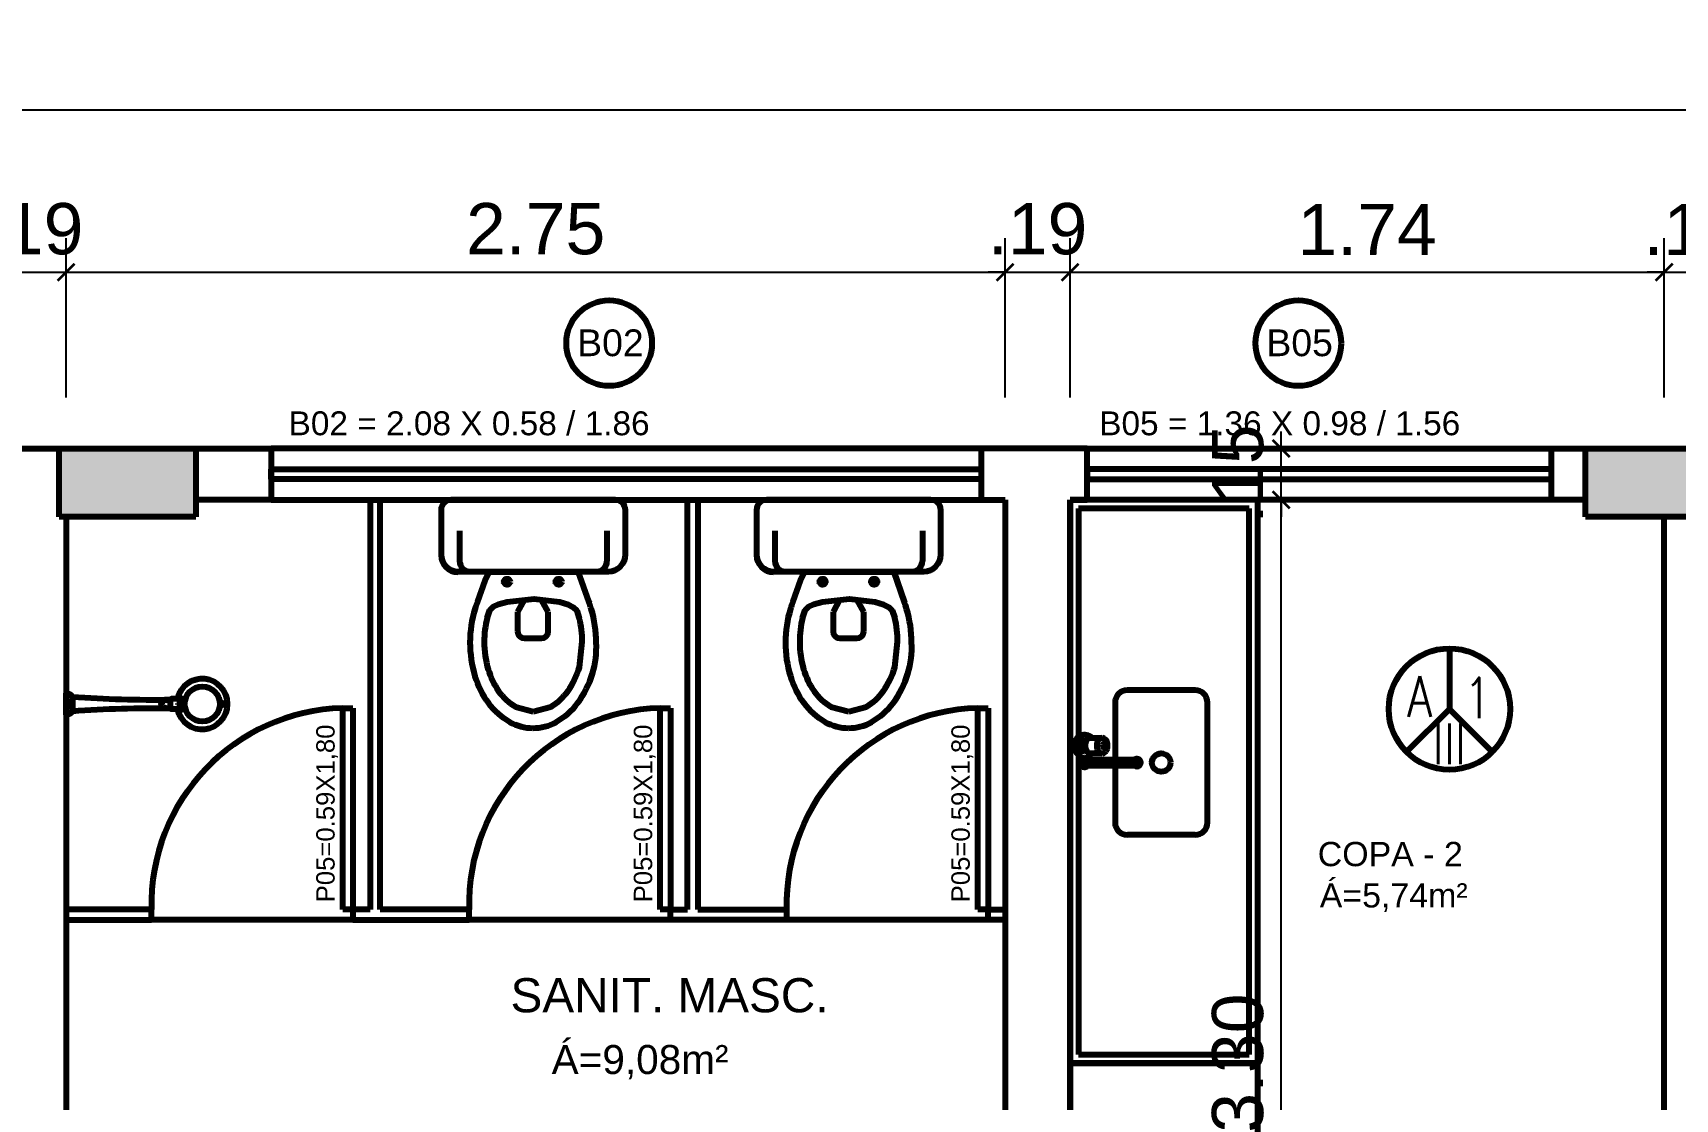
# Model space of a CAD drawing. Header units: metres. Extents: x -15851 to -15710, y 6781 to 6850.
# Drawn here: x -15734.989 to -15730.179, y 6804.262 to 6807.385 of the extents above; entities that cross this region are included whole.
import ezdxf
from ezdxf.enums import TextEntityAlignment as Align

# ---------------------------------------------------------------- set-up
doc = ezdxf.new("R2010")
doc.units = ezdxf.units.M
doc.layers.add('cota', color=18, linetype='Continuous', lineweight=9)
doc.layers.add('parede', color=8, linetype='Continuous', lineweight=80)
doc.styles.add('AMBI', font='arial.ttf')
doc.styles.add('arial', font='arial.ttf')
doc.styles.add('STYLE1', font='romans.shx')
doc.dimstyles.new('1-50', dxfattribs={"dimtxt": 0.15, "dimasz": 0.05, "dimexe": 0.1, "dimexo": 0.15, "dimgap": 0.05, "dimtad": 1, "dimzin": 4, "dimdsep": 46, "dimtxsty": 'arial', "dimblk": 'ARCHTICK', "dimcen": 0, "dimdle": 0.08, "dimclrd": 256, "dimclre": 256, "dimclrt": 256, "dimadec": 1, "dimazin": 0, "dimtfac": 1, "dimtix": 1, "dimtmove": 0, "dimatfit": 0, "dimldrblk": 'ARCHTICK', "dimfxl": 1, "dimtolj": 1, "dimarcsym": 0})

# ---------------------------------------------------------------- blocks, each defined once
blk = doc.blocks.new('asdf')
at = {"layer": 'parede'}
h = blk.add_hatch(color=256, dxfattribs=at)
h.paths.add_polyline_path([(-15936.6437, 6790.3875), (-15936.9437, 6790.3875), (-15936.9437, 6789.8875), (-15936.6437, 6789.8875)])
h.paths.add_polyline_path([(-15936.6437, 6796.4875), (-15936.9437, 6796.4875), (-15936.9437, 6795.9875), (-15936.6437, 6795.9875)])
h.paths.add_polyline_path([(-15936.6437, 6802.7175), (-15936.9437, 6802.7175), (-15936.9437, 6802.2175), (-15936.6437, 6802.2175)])
h.paths.add_polyline_path([(-15941.4237, 6802.7175), (-15941.7237, 6802.7175), (-15941.7237, 6802.2175), (-15941.4237, 6802.2175)])
h.paths.add_polyline_path([(-15941.4237, 6796.4875), (-15941.7237, 6796.4875), (-15941.7237, 6795.9875), (-15941.4237, 6795.9875)])
h.paths.add_polyline_path([(-15941.4237, 6790.3875), (-15941.7237, 6790.3875), (-15941.7237, 6789.8875), (-15941.4237, 6789.8875)])
h.paths.add_polyline_path([(-15941.5737, 6787.3375), (-15941.8737, 6787.3375), (-15941.8737, 6787.1375), (-15941.5737, 6787.1375)])
h.paths.add_polyline_path([(-15946.2037, 6787.3375), (-15946.5037, 6787.3375), (-15946.5037, 6787.1375), (-15946.2037, 6787.1375)])
h.paths.add_polyline_path([(-15948.8937, 6787.3375), (-15949.1937, 6787.3375), (-15949.1937, 6787.1375), (-15948.8937, 6787.1375)])
h.paths.add_polyline_path([(-15950.9837, 6790.3875), (-15951.2837, 6790.3875), (-15951.2837, 6789.8875), (-15950.9837, 6789.8875)])
h.paths.add_polyline_path([(-15955.7637, 6790.3875), (-15956.0637, 6790.3875), (-15956.0637, 6790.2375), (-15956.0637, 6789.8875), (-15955.7637, 6789.8875)])
h.paths.add_polyline_path([(-15960.5437, 6790.3875), (-15960.8437, 6790.3875), (-15960.8437, 6789.8875), (-15960.5437, 6789.8875)])
h.paths.add_polyline_path([(-15960.5437, 6796.4875), (-15960.8437, 6796.4875), (-15960.8437, 6795.9875), (-15960.5437, 6795.9875)])
h.paths.add_polyline_path([(-15955.7637, 6796.4875), (-15956.0637, 6796.4875), (-15956.0637, 6795.9875), (-15955.7637, 6795.9875)])
h.paths.add_polyline_path([(-15950.9837, 6796.4875), (-15951.2837, 6796.4875), (-15951.2837, 6795.9875), (-15950.9837, 6795.9875)])
h.paths.add_polyline_path([(-15946.2037, 6796.4875), (-15946.5037, 6796.4875), (-15946.5037, 6795.9875), (-15946.2037, 6795.9875)])
h.paths.add_polyline_path([(-15943.7537, 6800.7375), (-15944.0537, 6800.7375), (-15944.0537, 6800.5375), (-15943.7537, 6800.5375)])
h.paths.add_polyline_path([(-15946.3187, 6802.7175), (-15946.6187, 6802.7175), (-15946.6187, 6802.2175), (-15946.3187, 6802.2175)])
h.paths.add_polyline_path([(-15948.5937, 6800.7375), (-15948.8937, 6800.7375), (-15948.8937, 6800.5375), (-15948.5937, 6800.5375)])
h.paths.add_polyline_path([(-15953.4337, 6800.7375), (-15953.7337, 6800.7375), (-15953.7337, 6800.5375), (-15953.4337, 6800.5375)])
h.paths.add_polyline_path([(-15950.7887, 6802.7175), (-15951.0887, 6802.7175), (-15951.0887, 6802.2175), (-15950.7887, 6802.2175)])
h.paths.add_polyline_path([(-15955.7637, 6802.7175), (-15956.0637, 6802.7175), (-15956.0637, 6802.2175), (-15955.7637, 6802.2175)])
h.paths.add_polyline_path([(-15960.5437, 6802.7175), (-15960.8437, 6802.7175), (-15960.8437, 6802.2175), (-15960.5437, 6802.2175)])
h.paths.add_polyline_path([(-15955.4137, 6806.1675), (-15955.8137, 6806.1675), (-15955.8137, 6805.9675), (-15955.4137, 6805.9675)])
h.paths.add_polyline_path([(-15950.9337, 6806.1675), (-15951.3337, 6806.1675), (-15951.3337, 6805.9675), (-15950.9337, 6805.9675)])
h.paths.add_polyline_path([(-15946.1537, 6806.1675), (-15946.5537, 6806.1675), (-15946.5537, 6805.9675), (-15946.1537, 6805.9675)])
h.paths.add_polyline_path([(-15941.6837, 6806.1675), (-15942.0837, 6806.1675), (-15942.0837, 6805.9675), (-15941.6837, 6805.9675)])
for p, q in [((-15947.0187, 6806.1675), (-15946.5537, 6806.1675)), ((-15946.5537, 6806.1675), (-15946.1537, 6806.1675)), ((-15946.5537, 6805.9675), (-15946.5537, 6806.1675)), ((-15946.1537, 6806.1675), (-15945.9337, 6806.1675)), ((-15946.1537, 6806.1675), (-15946.1537, 6805.9675)), ((-15943.8537, 6806.1675), (-15945.9337, 6806.1675)), ((-15945.9337, 6806.1675), (-15945.9337, 6806.0175)), ((-15943.5437, 6806.1675), (-15943.8537, 6806.1675)), ((-15943.8537, 6806.1675), (-15943.8537, 6806.0175)), ((-15943.5437, 6806.1675), (-15942.1837, 6806.1675)), ((-15943.5437, 6806.0175), (-15943.5437, 6806.1675)), ((-15942.1837, 6806.0175), (-15942.1837, 6806.1675)), ((-15942.1837, 6806.1675), (-15942.0837, 6806.1675)), ((-15942.0837, 6806.1675), (-15941.6837, 6806.1675)), ((-15942.0837, 6805.9675), (-15942.0837, 6806.1675)), ((-15945.9337, 6806.0175), (-15946.1537, 6806.0175)), ((-15945.9337, 6806.0175), (-15943.8537, 6806.0175)), ((-15945.6437, 6806.0175), (-15945.6437, 6804.8175)), ((-15945.6137, 6804.8175), (-15945.6137, 6806.0175)), ((-15944.7137, 6804.8175), (-15944.7137, 6806.0175)), ((-15944.6837, 6806.0175), (-15944.6837, 6804.8175)), ((-15943.8537, 6806.0175), (-15943.7837, 6806.0175)), ((-15943.7837, 6806.0175), (-15943.7837, 6802.7175)), ((-15943.5937, 6802.7175), (-15943.5937, 6806.0175)), ((-15943.5937, 6806.0175), (-15943.5437, 6806.0175)), ((-15942.1837, 6806.0175), (-15943.5437, 6806.0175)), ((-15942.0837, 6806.0175), (-15942.1837, 6806.0175)), ((-15946.1537, 6805.9675), (-15946.5537, 6805.9675)), ((-15946.5337, 6805.9675), (-15946.5337, 6802.7175)), ((-15941.6837, 6805.9675), (-15942.0837, 6805.9675)), ((-15941.8537, 6802.7175), (-15941.8537, 6805.9675)), ((-15942.4827, 6805.5824), (-15942.4827, 6805.4047)), ((-15946.5337, 6805.3873), (-15946.5337, 6805.4514)), ((-15946.5152, 6805.4406), (-15946.5152, 6805.3977)), ((-15946.2278, 6805.4059), (-15946.2278, 6805.4327)), ((-15946.1947, 6805.4205), (-15946.2065, 6805.4205)), ((-15946.2065, 6805.4205), (-15946.2065, 6805.4182)), ((-15946.1947, 6805.4182), (-15946.2065, 6805.4182)), ((-15946.201, 6805.4205), (-15946.201, 6805.4347)), ((-15946.201, 6805.404), (-15946.201, 6805.4182)), ((-15946.1947, 6805.4257), (-15946.1947, 6805.413)), ((-15946.1864, 6805.4257), (-15946.1947, 6805.4257)), ((-15946.1864, 6805.4233), (-15946.1947, 6805.4233)), ((-15946.1864, 6805.4154), (-15946.1947, 6805.4154)), ((-15946.1864, 6805.4154), (-15946.1947, 6805.4154)), ((-15946.1864, 6805.413), (-15946.1947, 6805.413)), ((-15946.1939, 6805.4331), (-15946.1939, 6805.4257)), ((-15946.1939, 6805.413), (-15946.1939, 6805.4052)), ((-15946.1904, 6805.4312), (-15946.1904, 6805.4257)), ((-15946.1904, 6805.413), (-15946.1904, 6805.4071)), ((-15945.7237, 6804.8175), (-15945.7237, 6805.4075)), ((-15945.7237, 6805.4075), (-15945.6937, 6805.4075)), ((-15945.6937, 6805.4075), (-15945.6937, 6804.8175)), ((-15944.7937, 6804.8175), (-15944.7937, 6805.4075)), ((-15944.7937, 6805.4075), (-15944.7637, 6805.4075)), ((-15944.7637, 6805.4075), (-15944.7637, 6804.8175)), ((-15943.8637, 6804.8175), (-15943.8637, 6805.4075)), ((-15943.8637, 6805.4075), (-15943.8337, 6805.4075)), ((-15943.8337, 6805.4075), (-15943.8337, 6804.8175)), ((-15942.4827, 6805.4047), (-15942.6084, 6805.2791)), ((-15942.4827, 6805.4047), (-15942.3571, 6805.2791)), ((-15946.2837, 6804.8175), (-15946.5337, 6804.8175)), ((-15946.5337, 6804.7875), (-15946.2837, 6804.7875)), ((-15946.2837, 6804.7875), (-15946.2837, 6804.8175)), ((-15945.6937, 6804.7875), (-15946.2837, 6804.7875)), ((-15945.6937, 6804.8175), (-15945.7237, 6804.8175)), ((-15945.6437, 6804.8175), (-15945.6937, 6804.8175)), ((-15945.6937, 6804.8175), (-15945.6937, 6804.7875)), ((-15945.6937, 6804.7875), (-15945.3537, 6804.7875)), ((-15945.3537, 6804.8175), (-15945.6137, 6804.8175)), ((-15945.3537, 6804.7875), (-15945.3537, 6804.8175)), ((-15944.7637, 6804.7875), (-15945.3537, 6804.7875)), ((-15944.7637, 6804.8175), (-15944.7937, 6804.8175)), ((-15944.7637, 6804.7875), (-15944.7637, 6804.8175)), ((-15944.7637, 6804.8175), (-15944.7137, 6804.8175)), ((-15944.4237, 6804.7875), (-15944.7637, 6804.7875)), ((-15944.6837, 6804.8175), (-15944.4237, 6804.8175)), ((-15944.4237, 6804.8175), (-15944.4237, 6804.7875)), ((-15943.8337, 6804.7875), (-15944.4237, 6804.7875)), ((-15943.8337, 6804.8175), (-15943.8637, 6804.8175)), ((-15943.8337, 6804.7875), (-15943.8337, 6804.8175)), ((-15943.8337, 6804.8175), (-15943.7837, 6804.8175)), ((-15943.7837, 6804.7875), (-15943.8337, 6804.7875))]:
    blk.add_line(p, q, dxfattribs=at)
at = {"layer": 'parede', "linetype": 'ByBlock', "ltscale": 0.15}
for p, q in [((-15945.9337, 6806.1075), (-15943.8537, 6806.1075)), ((-15945.9337, 6806.0775), (-15945.9337, 6806.1075)), ((-15943.8537, 6806.0775), (-15945.9337, 6806.0775)), ((-15943.8537, 6806.1075), (-15943.8537, 6806.0775)), ((-15942.1837, 6806.1075), (-15943.5437, 6806.1075)), ((-15943.5437, 6806.1075), (-15943.5437, 6806.0775)), ((-15943.5437, 6806.0775), (-15942.1837, 6806.0775)), ((-15942.1837, 6806.0775), (-15942.1837, 6806.1075))]:
    blk.add_line(p, q, dxfattribs=at)
at = {"layer": 'parede', "linetype": 'Continuous'}
for p, q in [((-15945.4358, 6805.9875), (-15945.4358, 6805.8575)), ((-15944.9258, 6806.0175), (-15945.4058, 6806.0175)), ((-15944.8958, 6805.8575), (-15944.8958, 6805.9875)), ((-15944.512, 6805.9875), (-15944.512, 6805.8575)), ((-15944.002, 6806.0175), (-15944.482, 6806.0175)), ((-15943.972, 6805.8575), (-15943.972, 6805.9875)), ((-15945.3816, 6805.9266), (-15945.3816, 6805.8375)), ((-15944.9499, 6805.9266), (-15944.9499, 6805.8375)), ((-15944.4579, 6805.9266), (-15944.4579, 6805.8375)), ((-15944.0262, 6805.9266), (-15944.0262, 6805.8375)), ((-15945.3858, 6805.8075), (-15944.9458, 6805.8075)), ((-15944.462, 6805.8075), (-15944.022, 6805.8075)), ((-15945.1925, 6805.7242), (-15945.2116, 6805.6889)), ((-15945.2116, 6805.6889), (-15945.2116, 6805.6319)), ((-15945.1217, 6805.6889), (-15945.1412, 6805.7243)), ((-15945.1217, 6805.6319), (-15945.1217, 6805.6889)), ((-15944.2688, 6805.7242), (-15944.2879, 6805.6889)), ((-15944.2879, 6805.6889), (-15944.2878, 6805.6319)), ((-15944.1979, 6805.6889), (-15944.2174, 6805.7243)), ((-15944.1979, 6805.6319), (-15944.1979, 6805.6889)), ((-15945.1916, 6805.6119), (-15945.1417, 6805.6119)), ((-15944.2678, 6805.6119), (-15944.2179, 6805.6119))]:
    blk.add_line(p, q, dxfattribs=at)
at = {"layer": 'parede', "ltscale": 0.2}
for p, q in [((-15943.0437, 6806.0175), (-15943.5937, 6806.0175)), ((-15943.5937, 6806.0175), (-15943.5937, 6804.3675)), ((-15943.0687, 6805.9925), (-15943.5687, 6805.9925)), ((-15943.5687, 6805.9925), (-15943.5687, 6804.3925)), ((-15943.0687, 6804.3925), (-15943.0687, 6805.9925)), ((-15943.0437, 6804.3675), (-15943.0437, 6806.0175)), ((-15943.5687, 6804.3925), (-15943.0687, 6804.3925)), ((-15943.0437, 6804.3675), (-15943.5937, 6804.3675)), ((-15943.5937, 6804.3675), (-15943.5937, 6803.4371)), ((-15943.5937, 6804.3675), (-15943.0437, 6804.3675)), ((-15943.0437, 6803.4371), (-15943.0437, 6804.3675))]:
    blk.add_line(p, q, dxfattribs=at)
at = {"layer": 'parede', "linetype": 'ByBlock', "ltscale": 0.1}
for p, q in [((-15943.2274, 6805.4598), (-15943.4258, 6805.4598)), ((-15943.4619, 6805.4237), (-15943.4619, 6805.2569)), ((-15943.1914, 6805.0721), (-15943.1914, 6805.4237)), ((-15943.5512, 6805.3133), (-15943.5449, 6805.3133)), ((-15943.5335, 6805.32), (-15943.4996, 6805.32)), ((-15943.5648, 6805.2479), (-15943.5648, 6805.2872)), ((-15943.5512, 6805.2817), (-15943.5449, 6805.2817)), ((-15943.5512, 6805.2569), (-15943.398, 6805.2569)), ((-15943.5377, 6805.2569), (-15943.5377, 6805.2757)), ((-15943.5335, 6805.275), (-15943.4996, 6805.275)), ((-15943.5512, 6805.2389), (-15943.398, 6805.2389)), ((-15943.4619, 6805.2389), (-15943.4619, 6805.0721)), ((-15943.2274, 6805.036), (-15943.4258, 6805.036))]:
    blk.add_line(p, q, dxfattribs=at)
at = {"layer": 'parede', "linetype": 'Continuous'}
for points in [[(-15945.329, 6805.7189), (-15945.307, 6805.782), (-15945.294, 6805.8068), (-15945.034, 6805.8068), (-15945.0033, 6805.7189), (-15945.002, 6805.7154)], [(-15944.4052, 6805.7189), (-15944.3832, 6805.782), (-15944.3702, 6805.8068), (-15944.1102, 6805.8068), (-15944.0795, 6805.7189), (-15944.0782, 6805.7154)], [(-15945.3008, 6805.6711), (-15945.2932, 6805.6943), (-15945.2822, 6805.7054), (-15945.2676, 6805.7119), (-15945.2423, 6805.7189), (-15945.1631, 6805.7274), (-15945.0893, 6805.7189), (-15945.0639, 6805.7112), (-15945.0485, 6805.7035), (-15945.0384, 6805.6928), (-15945.0308, 6805.6711)], [(-15944.377, 6805.6711), (-15944.3694, 6805.6943), (-15944.3585, 6805.7054), (-15944.3439, 6805.7119), (-15944.3185, 6805.7189), (-15944.2394, 6805.7274), (-15944.1656, 6805.7189), (-15944.1401, 6805.7112), (-15944.1247, 6805.7035), (-15944.1146, 6805.6928), (-15944.107, 6805.6711)]]:
    blk.add_lwpolyline(points, dxfattribs=at)
for points in [[(-15945.329, 6805.7189, 0.020611), (-15945.3361, 6805.6987, 0.074253), (-15945.351, 6805.5998, 0.074253), (-15945.3364, 6805.5008, 0.084945), (-15945.2972, 6805.4225, 0.106299), (-15945.2342, 6805.3667, 0.128642), (-15945.1666, 6805.3489, 0.128642)], [(-15945.1666, 6805.3489, 0.128642), (-15945.099, 6805.3665, 0.106299), (-15945.0358, 6805.4221, 0.084945), (-15944.9922, 6805.5084, 0.089952), (-15944.9814, 6805.5992, 0.074253), (-15944.996, 6805.6981, 0.021192), (-15945.0033, 6805.7189, 0.106299)], [(-15944.4052, 6805.7189, 0.020611), (-15944.4123, 6805.6987, 0.074253), (-15944.4273, 6805.5998, 0.074253), (-15944.4127, 6805.5008, 0.084945), (-15944.3734, 6805.4225, 0.106299), (-15944.3105, 6805.3667, 0.128642), (-15944.2429, 6805.3489, 0.128642)], [(-15944.2429, 6805.3489, 0.128642), (-15944.1752, 6805.3665, 0.106299), (-15944.1121, 6805.4221, 0.084945), (-15944.0685, 6805.5084, 0.089952), (-15944.0577, 6805.5992, 0.074253), (-15944.0723, 6805.6981, 0.021192), (-15944.0795, 6805.7189, 0.106299)], [(-15945.3008, 6805.6711, 0.060521), (-15945.3092, 6805.6017, 0.070874), (-15945.2977, 6805.5207, 0.082468), (-15945.2672, 6805.4573, 0.106817), (-15945.2178, 6805.4116), (-15945.1658, 6805.3974)], [(-15945.1658, 6805.3974), (-15945.1138, 6805.4116, 0.106817), (-15945.0644, 6805.4573, 0.082468), (-15945.0306, 6805.5275), (-15945.0223, 6805.6017, 0.060521), (-15945.0308, 6805.6711, 0.04535)], [(-15944.377, 6805.6711, 0.060521), (-15944.3855, 6805.6017, 0.070874), (-15944.3739, 6805.5207, 0.082468), (-15944.3435, 6805.4573, 0.106817), (-15944.2941, 6805.4116), (-15944.242, 6805.3974)], [(-15944.242, 6805.3974), (-15944.19, 6805.4116, 0.106817), (-15944.1406, 6805.4573, 0.082468), (-15944.1069, 6805.5275), (-15944.0986, 6805.6017, 0.060521), (-15944.107, 6805.6711, 0.04535)]]:
    blk.add_lwpolyline(points, format="xyb", dxfattribs=at)
at = {"layer": 'parede'}
for points in [[(-15946.2278, 6805.4059), (-15946.229, 6805.4059), (-15946.2302, 6805.4059), (-15946.2318, 6805.4059), (-15946.2329, 6805.4059), (-15946.2341, 6805.4063), (-15946.2357, 6805.4063), (-15946.2373, 6805.4067), (-15946.2388, 6805.4067), (-15946.2404, 6805.4071), (-15946.2424, 6805.4079), (-15946.2444, 6805.4083), (-15946.2463, 6805.4095), (-15946.2483, 6805.4103), (-15946.2507, 6805.4119), (-15946.2526, 6805.4134), (-15946.2542, 6805.4158), (-15946.255, 6805.4182), (-15946.255, 6805.4205), (-15946.2542, 6805.4229), (-15946.2526, 6805.4249), (-15946.2507, 6805.4264), (-15946.2483, 6805.428), (-15946.2463, 6805.4292), (-15946.2444, 6805.43), (-15946.2424, 6805.4304), (-15946.2404, 6805.4312), (-15946.2388, 6805.4316), (-15946.2373, 6805.432), (-15946.2357, 6805.432), (-15946.2341, 6805.4324), (-15946.2329, 6805.4324), (-15946.2318, 6805.4324), (-15946.2302, 6805.4324), (-15946.229, 6805.4327), (-15946.2278, 6805.4327)], [(-15946.1852, 6805.4312), (-15946.1904, 6805.4312), (-15946.1904, 6805.4324), (-15946.1912, 6805.4331), (-15946.1912, 6805.4331), (-15946.1939, 6805.4331), (-15946.1939, 6805.4351), (-15946.1947, 6805.4359), (-15946.1947, 6805.4359), (-15946.2002, 6805.4359), (-15946.201, 6805.4351), (-15946.201, 6805.4351), (-15946.201, 6805.4347), (-15946.2258, 6805.4347), (-15946.2278, 6805.4327), (-15946.2278, 6805.4327), (-15946.2278, 6805.4327)], [(-15946.1852, 6805.4071), (-15946.1904, 6805.4071), (-15946.1904, 6805.4059), (-15946.1912, 6805.4052), (-15946.1912, 6805.4052), (-15946.1939, 6805.4052), (-15946.1939, 6805.4032), (-15946.1947, 6805.4024), (-15946.1947, 6805.4024), (-15946.2002, 6805.4024), (-15946.201, 6805.4032), (-15946.201, 6805.4032), (-15946.201, 6805.404), (-15946.2258, 6805.404), (-15946.2278, 6805.4059), (-15946.2278, 6805.4059)], [(-15946.0843, 6805.4253), (-15946.082, 6805.4237), (-15946.082, 6805.4237)], [(-15946.0843, 6805.413), (-15946.082, 6805.4146), (-15946.082, 6805.4146)], [(-15946.082, 6805.4237), (-15946.0776, 6805.4237), (-15946.0753, 6805.4217), (-15946.0753, 6805.4217), (-15946.0753, 6805.417), (-15946.0776, 6805.4146), (-15946.0776, 6805.4146), (-15946.082, 6805.4146)]]:
    blk.add_lwpolyline(points, dxfattribs=at)
for centre, radius in [((-15944.9434, 6806.4764), 0.1254), ((-15942.9251, 6806.4764), 0.1254), ((-15942.4827, 6805.4047), 0.1777), ((-15946.1352, 6805.4193), 0.0514), ((-15946.5242, 6805.4193), 0.0079), ((-15946.5242, 6805.4193), 0.00644)]:
    blk.add_circle(centre, radius, dxfattribs=at)
at = {"layer": 'parede', "linetype": 'Continuous'}
for centre in [(-15945.2423, 6805.7774), (-15945.091, 6805.7774), (-15944.3185, 6805.7774), (-15944.1673, 6805.7774)]:
    blk.add_circle(centre, 0.00912, dxfattribs=at)
at = {"layer": 'parede', "linetype": 'ByBlock'}
blk.add_circle((-15943.3266, 6805.2479), 0.0271, dxfattribs=at)
at = {"layer": 'parede', "linetype": 'Continuous'}
for centre, radius, start, end in [((-15945.4058, 6805.9875), 0.03, 90, 180), ((-15944.9258, 6805.9875), 0.03, 0, 90), ((-15944.482, 6805.9875), 0.03, 90, 180), ((-15944.002, 6805.9875), 0.03, 0, 90), ((-15945.3858, 6805.8575), 0.05, 180, 270), ((-15945.3858, 6805.856), 0.05, 180, 270), ((-15945.3516, 6805.8375), 0.03, 180, 270), ((-15944.9799, 6805.8375), 0.03, 270, 0), ((-15944.9458, 6805.8575), 0.05, 270, 0), ((-15944.462, 6805.8575), 0.05, 180, 270), ((-15944.462, 6805.856), 0.05, 180, 270), ((-15944.4279, 6805.8375), 0.03, 180, 270), ((-15944.0562, 6805.8375), 0.03, 270, 0), ((-15944.022, 6805.8575), 0.05, 270, 0), ((-15945.1916, 6805.6319), 0.02, 180.0369, 270), ((-15945.1417, 6805.6319), 0.02, 270, 0), ((-15944.2678, 6805.6319), 0.02, 180.0369, 270), ((-15944.2179, 6805.6319), 0.02, 270, 0)]:
    blk.add_arc(centre, radius, start, end, dxfattribs=at)
at = {"layer": 'parede'}
for centre, radius, start, end in [((-15946.5345, 6805.4288), 0.0226, 31.857, 88.005), ((-15946.1352, 6805.4193), 0.0739, 192.1148, 167.885), ((-15946.2869, 6808.4617), 3.0297, 265.6821, 271.118), ((-15946.2869, 6802.3766), 3.0297, 88.882, 94.318), ((-15945.7087, 6804.8325), 0.5752, 91.4943, 181.4943), ((-15944.7787, 6804.8325), 0.5752, 91.4943, 181.4943), ((-15943.8487, 6804.8325), 0.5752, 91.4943, 181.4943), ((-15946.5345, 6805.4099), 0.0226, 271.995, 328.143)]:
    blk.add_arc(centre, radius, start, end, dxfattribs=at)
at = {"layer": 'parede', "linetype": 'ByBlock', "ltscale": 0.1}
for centre, radius, start, end in [((-15943.4258, 6805.4237), 0.0361, 90, 180), ((-15943.2274, 6805.4237), 0.0361, 0, 90), ((-15943.5512, 6805.2975), 0.0158, 90, 204.62), ((-15943.5177, 6805.2975), 0.0318, 163.6751, 180), ((-15943.5255, 6805.2998), 0.0237, 144.7356, 163.6751), ((-15943.5304, 6805.3033), 0.0176, 120.3612, 144.7356), ((-15943.5335, 6805.3086), 0.0115, 90, 120.3612), ((-15943.4838, 6805.2975), 0.0318, 163.6751, 180), ((-15943.4916, 6805.2998), 0.0237, 144.7356, 163.6751), ((-15943.4965, 6805.3033), 0.0176, 120.3612, 144.7356), ((-15943.4996, 6805.3086), 0.0115, 90, 120.3612), ((-15943.4996, 6805.3086), 0.0115, 59.6388, 90), ((-15943.5028, 6805.3033), 0.0176, 35.2644, 59.6388), ((-15943.5077, 6805.2998), 0.0237, 16.3249, 35.2644), ((-15943.5155, 6805.2975), 0.0318, 0, 16.3249), ((-15943.5738, 6805.2872), 0.00902, 0, 24.62), ((-15943.5512, 6805.2975), 0.0158, 211.0027, 270), ((-15943.5512, 6805.2479), 0.00902, 90.0002, 270.0002), ((-15943.5177, 6805.2975), 0.0318, 180, 196.3249), ((-15943.5255, 6805.2952), 0.0237, 196.3249, 215.2644), ((-15943.5304, 6805.2917), 0.0176, 215.2644, 239.6388), ((-15943.5335, 6805.2864), 0.0115, 239.6388, 270), ((-15943.4838, 6805.2975), 0.0318, 180, 196.3249), ((-15943.4916, 6805.2952), 0.0237, 196.3249, 215.2644), ((-15943.4965, 6805.2917), 0.0176, 215.2644, 239.6388), ((-15943.4996, 6805.2864), 0.0115, 239.6388, 270), ((-15943.4996, 6805.2864), 0.0115, 270, 300.3612), ((-15943.5028, 6805.2917), 0.0176, 300.3612, 324.7356), ((-15943.5077, 6805.2952), 0.0237, 324.7356, 343.6751), ((-15943.5155, 6805.2975), 0.0318, 343.6751, 0), ((-15943.398, 6805.2479), 0.00902, 270.0001, 90.0001), ((-15943.4258, 6805.0721), 0.0361, 180, 270), ((-15943.2274, 6805.0721), 0.0361, 270, 0)]:
    blk.add_arc(centre, radius, start, end, dxfattribs=at)
at = {"layer": 'parede', "linetype": 'ByBlock'}
for centre, radius, start, end in [((-15943.5512, 6805.2975), 0.0316, 45.5847, 244.6231), ((-15943.4919, 6805.2992), 0.00529, 120.3612, 144.7356), ((-15943.4929, 6805.3008), 0.00344, 90, 120.3612), ((-15943.4929, 6805.3008), 0.00344, 59.6388, 90), ((-15943.4938, 6805.2992), 0.00529, 35.2644, 59.6388), ((-15943.5512, 6805.2479), 0.0135, 41.8103, 318.1897), ((-15943.5512, 6805.2975), 0.0316, 295.3769, 314.4153), ((-15943.4881, 6805.2975), 0.00953, 163.6751, 180), ((-15943.4881, 6805.2975), 0.00953, 180, 196.3249), ((-15943.4905, 6805.2982), 0.0071, 144.7356, 163.6751), ((-15943.4905, 6805.2968), 0.0071, 196.3249, 215.2644), ((-15943.4919, 6805.2958), 0.00529, 215.2644, 239.6388), ((-15943.4929, 6805.2942), 0.00344, 239.6388, 270), ((-15943.4929, 6805.2942), 0.00344, 270, 300.3612), ((-15943.4938, 6805.2958), 0.00529, 300.3612, 324.7356), ((-15943.4953, 6805.2982), 0.0071, 16.3249, 35.2644), ((-15943.4953, 6805.2968), 0.0071, 324.7356, 343.6751), ((-15943.4976, 6805.2975), 0.00953, 0, 16.3249), ((-15943.4976, 6805.2975), 0.00953, 343.6751, 0), ((-15943.398, 6805.2479), 0.0113, 233.1301, 126.8699)]:
    blk.add_arc(centre, radius, start, end, dxfattribs=at)
at = {"layer": 'parede', "style": 'AMBI'}
for s, height, rotation, p in [('B02', 0.07833, 360, (-15945.037, 6806.4382)), ('B05', 0.07833, 360, (-15943.0187, 6806.4382)), ('B02 = 2.08 X 0.58 / 1.86', 0.07, 360, (-15945.8823, 6806.2066)), ('P05=0.59X1,80', 0.053839, 90, (-15945.7474, 6804.8386)), ('P05=0.59X1,80', 0.053839, 90, (-15944.8174, 6804.8386)), ('P05=0.59X1,80', 0.053839, 90, (-15943.8874, 6804.8386))]:
    blk.add_text(s, height=height, rotation=rotation, dxfattribs=at).set_placement(p)
for s, height, p in [('B05 = 1.36 X 0.98 / 1.56', 0.07, (-15943.5083, 6806.2066)), ('COPA - 2', 0.07109, (-15942.8683, 6804.9444)), ('Á=5,74m²', 0.07109, (-15942.8625, 6804.8234)), ('SANIT. MASC.', 0.1, (-15945.2323, 6804.5164)), ('Á=9,08m²', 0.085, (-15945.1119, 6804.3356))]:
    blk.add_text(s, height=height, dxfattribs=at).set_placement(p)
at = {"layer": 'parede', "style": 'STYLE1', "width": 0.8}
for s, height, p in [('A', 0.1192, (-15942.5695, 6805.3821)), ('1', 0.1192, (-15942.4001, 6805.3775)), ('III', 0.11923, (-15942.4827, 6805.2431))]:
    blk.add_text(s, height=height, rotation=360, dxfattribs=at).set_placement(p, align=Align.CENTER)
blk = doc.blocks.new('_ArchTick')
at = {"color": 0, "linetype": 'ByBlock', "const_width": 0.15}
blk.add_lwpolyline([(-0.5, -0.5), (0.5, 0.5)], dxfattribs=at)
blk = doc.blocks.new('*D299')
at = {"layer": 'cota', "lineweight": -2, "transparency": 16777216}
for p, q in [((-15735.0811, 6806.3175), (-15735.0811, 6806.784)), ((-15734.8911, 6806.3175), (-15734.8911, 6806.784)), ((-15735.0811, 6806.684), (-15735.1311, 6806.684)), ((-15735.0811, 6806.684), (-15734.8911, 6806.684)), ((-15734.8911, 6806.684), (-15734.8411, 6806.684))]:
    blk.add_line(p, q, dxfattribs=at)
at = {"layer": 'Defpoints', "color": 0, "transparency": 16777216}
for p in [(-15734.8911, 6806.684), (-15735.0811, 6806.1675), (-15734.8911, 6806.1675)]:
    blk.add_point(p, dxfattribs=at)
at = {"layer": 'cota', "lineweight": -2, "transparency": 16777216, "xscale": 0.05, "yscale": 0.05, "zscale": 0.05}
blk.add_blockref('_ArchTick', (-15735.0811, 6806.684), dxfattribs=at)
at = {"layer": 'cota', "lineweight": -2, "transparency": 16777216, "xscale": 0.05, "yscale": 0.05, "zscale": 0.05, "rotation": 180}
blk.add_blockref('_ArchTick', (-15734.8911, 6806.684), dxfattribs=at)
at = {"layer": 'cota', "transparency": 16777216, "insert": (-15734.9861, 6806.8106), "char_height": 0.15, "attachment_point": 5, "style": 'arial'}
blk.add_mtext('\\A1;.19', dxfattribs=at)
blk = doc.blocks.new('*D300')
at = {"layer": 'cota', "lineweight": -2, "transparency": 16777216}
for p, q in [((-15734.8911, 6806.3175), (-15734.8911, 6806.784)), ((-15732.1411, 6806.3175), (-15732.1411, 6806.784)), ((-15734.9711, 6806.684), (-15732.0611, 6806.684))]:
    blk.add_line(p, q, dxfattribs=at)
at = {"layer": 'Defpoints', "color": 0, "transparency": 16777216}
for p in [(-15732.1411, 6806.684), (-15734.8911, 6806.1675), (-15732.1411, 6806.1675)]:
    blk.add_point(p, dxfattribs=at)
at = {"layer": 'cota', "lineweight": -2, "transparency": 16777216, "xscale": 0.05, "yscale": 0.05, "zscale": 0.05, "rotation": 180}
blk.add_blockref('_ArchTick', (-15734.8911, 6806.684), dxfattribs=at)
at = {"layer": 'cota', "lineweight": -2, "transparency": 16777216, "xscale": 0.05, "yscale": 0.05, "zscale": 0.05}
blk.add_blockref('_ArchTick', (-15732.1411, 6806.684), dxfattribs=at)
at = {"layer": 'cota', "transparency": 16777216, "insert": (-15733.5161, 6806.8106), "char_height": 0.15, "attachment_point": 5, "style": 'arial'}
blk.add_mtext('\\A1;2.75', dxfattribs=at)
blk = doc.blocks.new('*D301')
at = {"layer": 'cota', "lineweight": -2, "transparency": 16777216}
for p, q in [((-15732.1411, 6806.3175), (-15732.1411, 6806.784)), ((-15731.9511, 6806.3175), (-15731.9511, 6806.784)), ((-15732.1411, 6806.684), (-15732.1911, 6806.684)), ((-15732.1411, 6806.684), (-15731.9511, 6806.684)), ((-15731.9511, 6806.684), (-15731.9011, 6806.684))]:
    blk.add_line(p, q, dxfattribs=at)
at = {"layer": 'Defpoints', "color": 0, "transparency": 16777216}
for p in [(-15731.9511, 6806.684), (-15732.1411, 6806.1675), (-15731.9511, 6806.1675)]:
    blk.add_point(p, dxfattribs=at)
at = {"layer": 'cota', "lineweight": -2, "transparency": 16777216, "xscale": 0.05, "yscale": 0.05, "zscale": 0.05}
blk.add_blockref('_ArchTick', (-15732.1411, 6806.684), dxfattribs=at)
at = {"layer": 'cota', "lineweight": -2, "transparency": 16777216, "xscale": 0.05, "yscale": 0.05, "zscale": 0.05, "rotation": 180}
blk.add_blockref('_ArchTick', (-15731.9511, 6806.684), dxfattribs=at)
at = {"layer": 'cota', "transparency": 16777216, "insert": (-15732.0461, 6806.8106), "char_height": 0.15, "attachment_point": 5, "style": 'arial'}
blk.add_mtext('\\A1;.19', dxfattribs=at)
blk = doc.blocks.new('*D302')
at = {"layer": 'cota', "lineweight": -2, "transparency": 16777216}
for p, q in [((-15731.9511, 6806.3175), (-15731.9511, 6806.784)), ((-15730.2111, 6806.3175), (-15730.2111, 6806.784)), ((-15732.0311, 6806.684), (-15730.1311, 6806.684))]:
    blk.add_line(p, q, dxfattribs=at)
at = {"layer": 'Defpoints', "color": 0, "transparency": 16777216}
for p in [(-15730.2111, 6806.684), (-15731.9511, 6806.1675), (-15730.2111, 6806.1675)]:
    blk.add_point(p, dxfattribs=at)
at = {"layer": 'cota', "lineweight": -2, "transparency": 16777216, "xscale": 0.05, "yscale": 0.05, "zscale": 0.05, "rotation": 180}
blk.add_blockref('_ArchTick', (-15731.9511, 6806.684), dxfattribs=at)
at = {"layer": 'cota', "lineweight": -2, "transparency": 16777216, "xscale": 0.05, "yscale": 0.05, "zscale": 0.05}
blk.add_blockref('_ArchTick', (-15730.2111, 6806.684), dxfattribs=at)
at = {"layer": 'cota', "transparency": 16777216, "insert": (-15731.0811, 6806.8093), "char_height": 0.15, "attachment_point": 5, "style": 'arial'}
blk.add_mtext('\\A1;1.74', dxfattribs=at)
blk = doc.blocks.new('*D303')
at = {"layer": 'cota', "lineweight": -2, "transparency": 16777216}
for p, q in [((-15730.2111, 6806.3175), (-15730.2111, 6806.784)), ((-15730.0411, 6806.3175), (-15730.0411, 6806.784)), ((-15730.2111, 6806.684), (-15730.2611, 6806.684)), ((-15730.2111, 6806.684), (-15730.0411, 6806.684)), ((-15730.0411, 6806.684), (-15729.9911, 6806.684))]:
    blk.add_line(p, q, dxfattribs=at)
at = {"layer": 'Defpoints', "color": 0, "transparency": 16777216}
for p in [(-15730.0411, 6806.684), (-15730.2111, 6806.1675), (-15730.0411, 6806.1675)]:
    blk.add_point(p, dxfattribs=at)
at = {"layer": 'cota', "lineweight": -2, "transparency": 16777216, "xscale": 0.05, "yscale": 0.05, "zscale": 0.05}
blk.add_blockref('_ArchTick', (-15730.2111, 6806.684), dxfattribs=at)
at = {"layer": 'cota', "lineweight": -2, "transparency": 16777216, "xscale": 0.05, "yscale": 0.05, "zscale": 0.05, "rotation": 180}
blk.add_blockref('_ArchTick', (-15730.0411, 6806.684), dxfattribs=at)
at = {"layer": 'cota', "transparency": 16777216, "insert": (-15730.1261, 6806.8093), "char_height": 0.15, "attachment_point": 5, "style": 'arial'}
blk.add_mtext('\\A1;.17', dxfattribs=at)
blk = doc.blocks.new('*D306')
at = {"layer": 'cota', "lineweight": -2, "transparency": 16777216}
for p, q in [((-15749.1811, 6806.834), (-15749.1811, 6807.2602)), ((-15725.0211, 6806.834), (-15725.0211, 6807.2602)), ((-15749.2611, 6807.1602), (-15724.9411, 6807.1602))]:
    blk.add_line(p, q, dxfattribs=at)
at = {"layer": 'Defpoints', "color": 0, "transparency": 16777216}
for p in [(-15725.0211, 6807.1602), (-15749.1811, 6806.684), (-15725.0211, 6806.684)]:
    blk.add_point(p, dxfattribs=at)
at = {"layer": 'cota', "lineweight": -2, "transparency": 16777216, "xscale": 0.05, "yscale": 0.05, "zscale": 0.05, "rotation": 180}
blk.add_blockref('_ArchTick', (-15749.1811, 6807.1602), dxfattribs=at)
at = {"layer": 'cota', "lineweight": -2, "transparency": 16777216, "xscale": 0.05, "yscale": 0.05, "zscale": 0.05}
blk.add_blockref('_ArchTick', (-15725.0211, 6807.1602), dxfattribs=at)
at = {"layer": 'cota', "transparency": 16777216, "insert": (-15737.1011, 6807.2868), "char_height": 0.15, "attachment_point": 5, "style": 'arial'}
blk.add_mtext('\\A1;24.16', dxfattribs=at)
blk = doc.blocks.new('*D325')
at = {"layer": 'cota', "lineweight": -2, "transparency": 16777216}
for p, q in [((-15731.3329, 6802.6375), (-15731.3329, 6806.0975)), ((-15731.4205, 6806.0175), (-15731.4329, 6806.0175)), ((-15731.4205, 6802.7175), (-15731.4329, 6802.7175))]:
    blk.add_line(p, q, dxfattribs=at)
at = {"layer": 'Defpoints', "color": 0, "transparency": 16777216}
for p in [(-15731.3329, 6806.0175), (-15731.2705, 6806.0175), (-15731.2705, 6802.7175)]:
    blk.add_point(p, dxfattribs=at)
at = {"layer": 'cota', "lineweight": -2, "transparency": 16777216, "xscale": 0.05, "yscale": 0.05, "zscale": 0.05}
for p, rotation in [((-15731.3329, 6806.0175), 90), ((-15731.3329, 6802.7175), 270)]:
    blk.add_blockref('_ArchTick', p, dxfattribs=dict(at, rotation=rotation))
at = {"layer": 'cota', "transparency": 16777216, "insert": (-15731.4596, 6804.3675), "char_height": 0.15, "attachment_point": 5, "rotation": 90, "style": 'arial'}
blk.add_mtext('\\A1;3.30', dxfattribs=at)
blk = doc.blocks.new('*D326')
at = {"layer": 'cota', "lineweight": -2, "transparency": 16777216}
for p, q in [((-15731.3329, 6806.1675), (-15731.3329, 6806.2175)), ((-15731.4205, 6806.1675), (-15731.4329, 6806.1675)), ((-15731.3329, 6806.0175), (-15731.3329, 6806.1675)), ((-15731.4205, 6806.0175), (-15731.4329, 6806.0175)), ((-15731.3329, 6806.0175), (-15731.3329, 6805.9675))]:
    blk.add_line(p, q, dxfattribs=at)
at = {"layer": 'Defpoints', "color": 0, "transparency": 16777216}
for p in [(-15731.3329, 6806.1675), (-15731.2705, 6806.1675), (-15731.2705, 6806.0175)]:
    blk.add_point(p, dxfattribs=at)
at = {"layer": 'cota', "lineweight": -2, "transparency": 16777216, "xscale": 0.05, "yscale": 0.05, "zscale": 0.05}
for p, rotation in [((-15731.3329, 6806.1675), 270), ((-15731.3329, 6806.0175), 90)]:
    blk.add_blockref('_ArchTick', p, dxfattribs=dict(at, rotation=rotation))
at = {"layer": 'cota', "transparency": 16777216, "insert": (-15731.4595, 6806.0925), "char_height": 0.15, "attachment_point": 5, "rotation": 90, "style": 'arial'}
blk.add_mtext('\\A1;.15', dxfattribs=at)

msp = doc.modelspace()

# ---------------------------------------------------------------- block references
at = {"layer": 'parede'}
msp.add_blockref('asdf', (211.6426, 0), dxfattribs=at)

# ---------------------------------------------------------------- dimensions: what is measured, and where the dimension line sits
at = {"layer": 'cota'}
dim = msp.add_linear_dim(base=(-15725.0211, 6807.1602), p1=(-15749.1811, 6806.684), p2=(-15725.0211, 6806.684), dimstyle='1-50', dxfattribs=at)
dim.commit()
dim.dimension.update_dxf_attribs({"geometry": '*D306', "text_midpoint": (-15737.1011, 6807.2868)})
for base, p1, p2, picture, middle in [((-15734.8911, 6806.684), (-15735.0811, 6806.1675), (-15734.8911, 6806.1675), '*D299', (-15734.9861, 6806.8106)), ((-15732.1411, 6806.684), (-15734.8911, 6806.1675), (-15732.1411, 6806.1675), '*D300', (-15733.5161, 6806.8106)), ((-15731.9511, 6806.684), (-15732.1411, 6806.1675), (-15731.9511, 6806.1675), '*D301', (-15732.0461, 6806.8106)), ((-15730.2111, 6806.684), (-15731.9511, 6806.1675), (-15730.2111, 6806.1675), '*D302', (-15731.0811, 6806.8093)), ((-15730.0411, 6806.684), (-15730.2111, 6806.1675), (-15730.0411, 6806.1675), '*D303', (-15730.1261, 6806.8093))]:
    dim = msp.add_linear_dim(base=base, p1=p1, p2=p2, dimstyle='1-50', override={"dimtmove": 1}, dxfattribs=at)
    dim.commit()
    dim.dimension.update_dxf_attribs({"geometry": picture, "text_midpoint": middle})
dim = msp.add_linear_dim(base=(-15731.3329, 6806.1675), p1=(-15731.2705, 6806.0175), p2=(-15731.2705, 6806.1675), angle=90, dimstyle='1-50', override={"dimtmove": 1}, dxfattribs=at)
dim.commit()
dim.dimension.update_dxf_attribs({"geometry": '*D326', "text_midpoint": (-15731.4595, 6806.0925)})
dim = msp.add_linear_dim(base=(-15731.3329, 6806.0175), p1=(-15731.2705, 6802.7175), p2=(-15731.2705, 6806.0175), angle=90, dimstyle='1-50', dxfattribs=at)
dim.commit()
dim.dimension.update_dxf_attribs({"geometry": '*D325', "text_midpoint": (-15731.4596, 6804.3675)})

doc.saveas('drawing.dxf')
